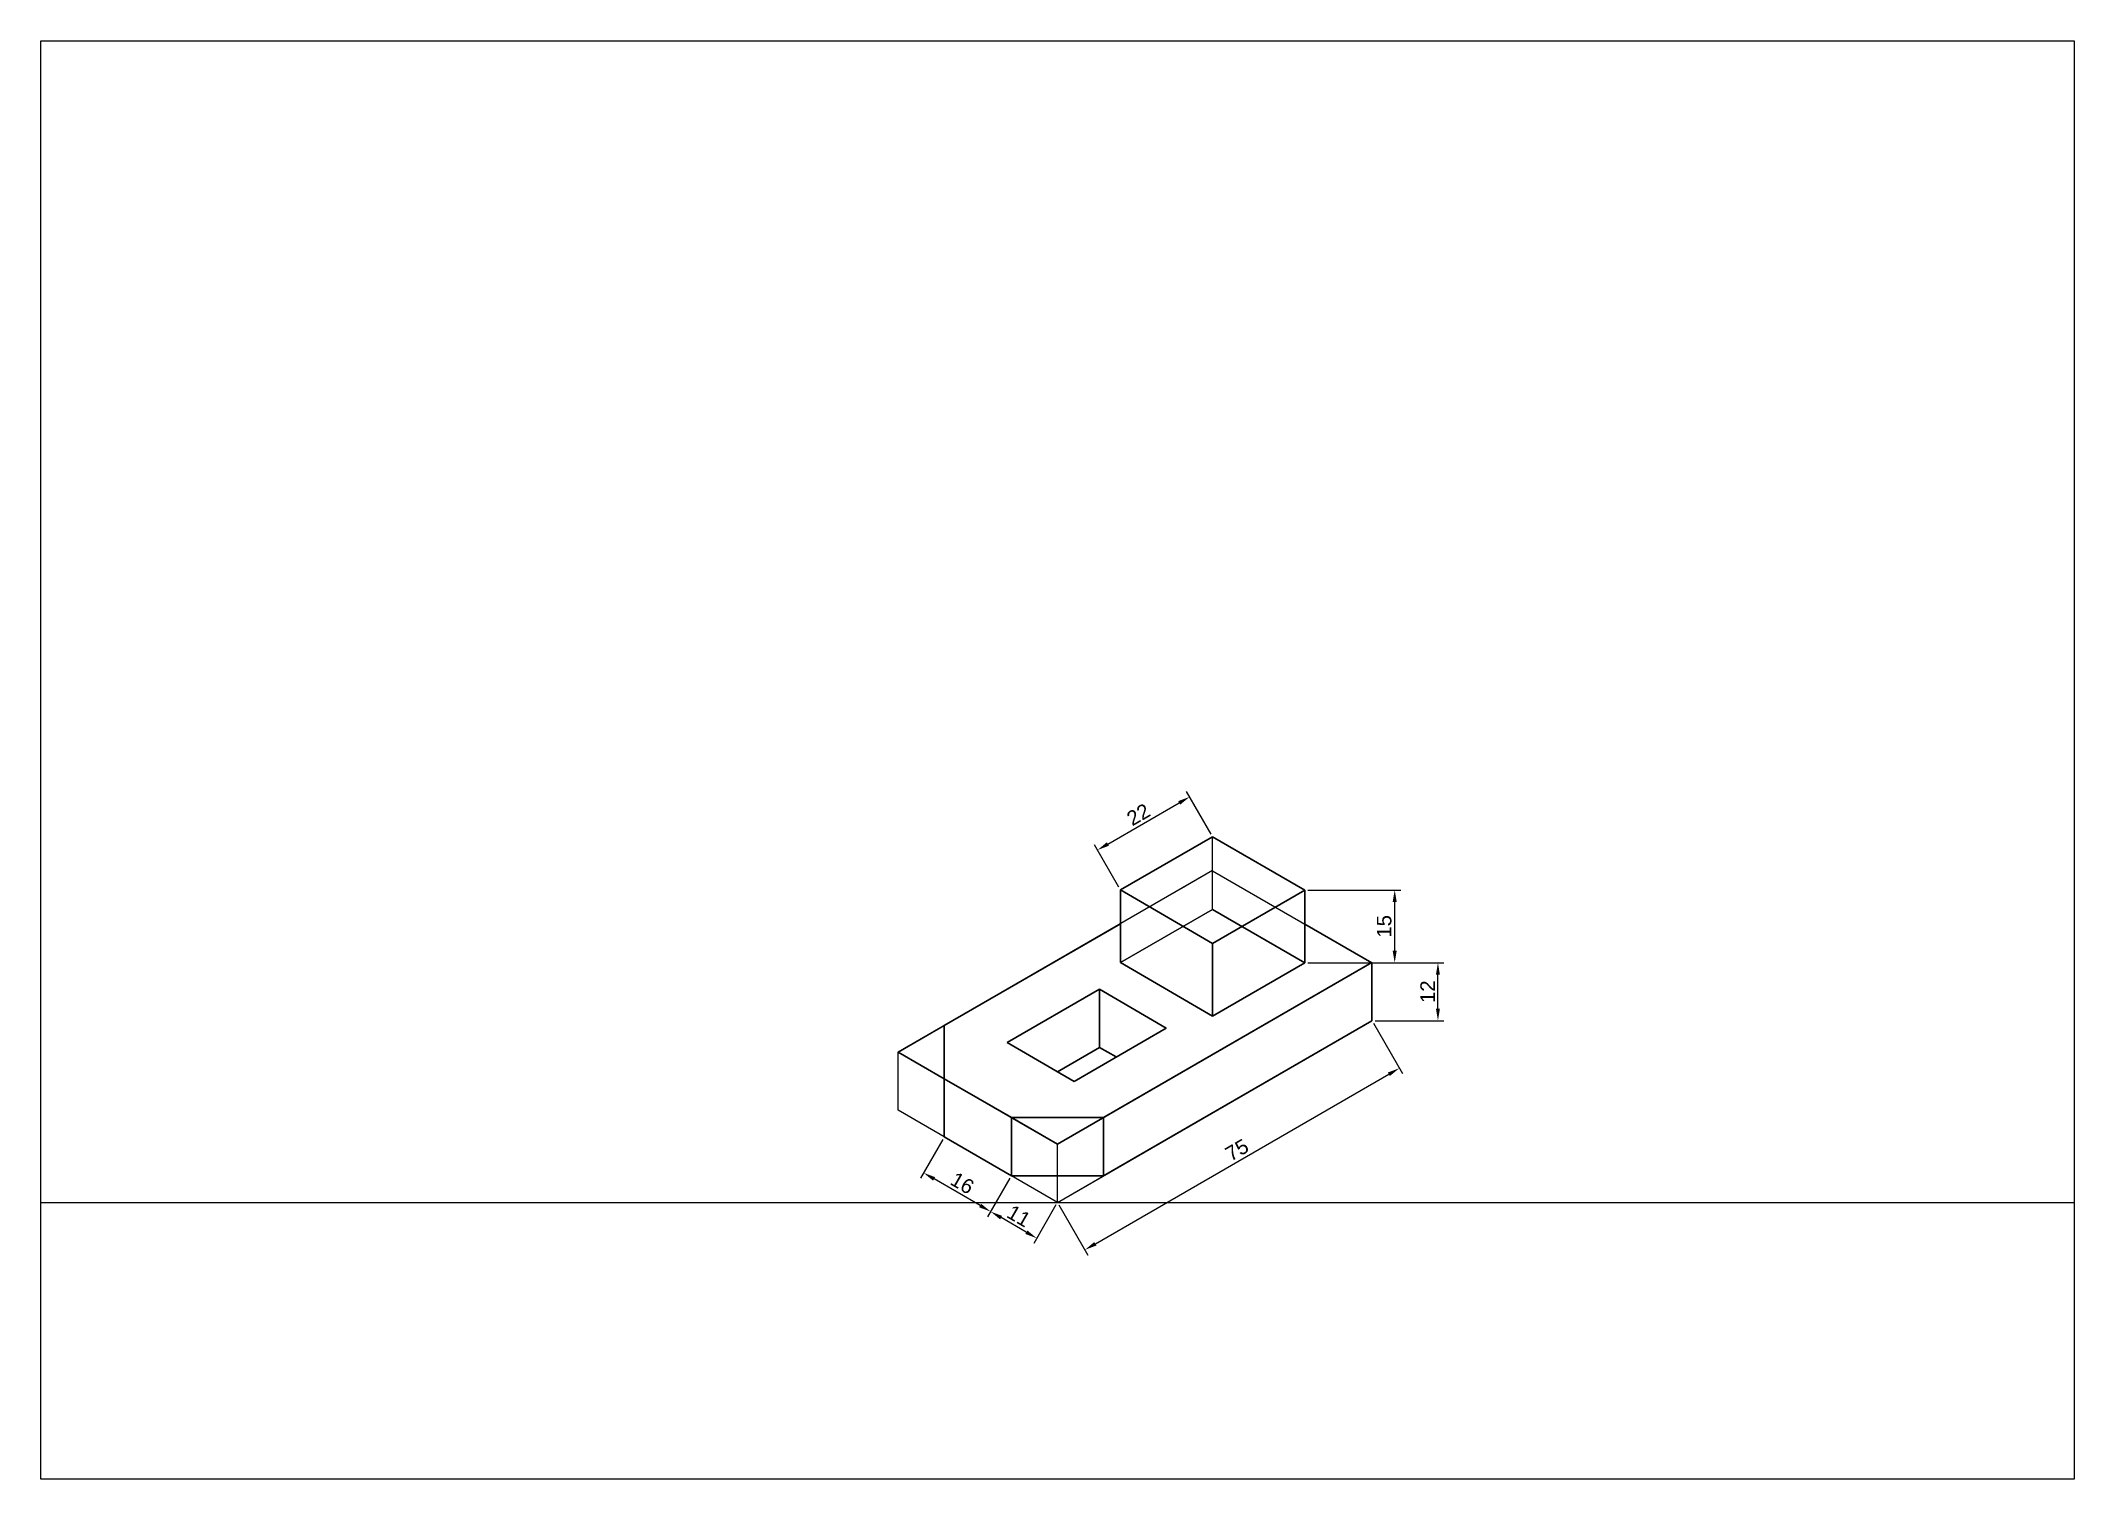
# Model space of a CAD drawing. Header units: millimetres. Extents: x 2749 to 3169, y 1496 to 1793.
import ezdxf

# ---------------------------------------------------------------- set-up
doc = ezdxf.new("R2010")
doc.units = ezdxf.units.MM
doc.styles.get("Standard").update_dxf_attribs({"font": 'arial.ttf'})
doc.dimstyles.new('ISO-25', dxfattribs={"dimtxt": 3, "dimasz": 2.5, "dimexe": 1.25, "dimexo": 0.625, "dimtad": 1, "dimdec": 0, "dimdsep": 46, "dimtxsty": 'Standard', "dimcen": 2.5, "dimadec": 0, "dimazin": 0, "dimtfac": 1, "dimtdec": 0, "dimtmove": 0, "dimatfit": 3, "dimfxl": 1, "dimarcsym": 0})

# ---------------------------------------------------------------- blocks, each defined once
blk = doc.blocks.new('*D5')
at = {"color": 0, "lineweight": -2, "transparency": 16777216}
for p, q in [((2990.42, 1629.5), (2985.36, 1638.27)), ((2969.11, 1627.45), (2983.82, 1635.93)), ((2971.37, 1618.52), (2966.32, 1627.28))]:
    blk.add_line(p, q, dxfattribs=at)
at = {"color": 0, "transparency": 16777216}
for points in [[(2983.61, 1636.3), (2984.03, 1635.57), (2985.98, 1637.18)], [(2968.9, 1627.81), (2969.31, 1627.09), (2966.94, 1626.2)]]:
    blk.add_solid(points, dxfattribs=at)
at = {"layer": 'Defpoints', "color": 0, "transparency": 16777216}
for p in [(2985.98, 1637.18), (2990.73, 1628.96), (2971.68, 1617.97)]:
    blk.add_point(p, dxfattribs=at)
at = {"color": 0, "transparency": 16777216, "insert": (2975.4, 1633.54), "char_height": 3, "attachment_point": 5, "rotation": 29.9738}
blk.add_mtext('22', dxfattribs=at)
blk = doc.blocks.new('*D6')
at = {"color": 0, "lineweight": -2, "transparency": 16777216}
for p, q in [((3010.37, 1617.95), (3029.58, 1617.95)), ((3028.33, 1605.45), (3028.33, 1615.45)), ((3010.37, 1602.95), (3029.58, 1602.95))]:
    blk.add_line(p, q, dxfattribs=at)
at = {"color": 0, "transparency": 16777216}
for points in [[(3027.91, 1615.45), (3028.75, 1615.45), (3028.33, 1617.95)], [(3027.91, 1605.45), (3028.75, 1605.45), (3028.33, 1602.95)]]:
    blk.add_solid(points, dxfattribs=at)
at = {"layer": 'Defpoints', "color": 0, "transparency": 16777216}
for p in [(3009.74, 1617.95), (3028.33, 1617.95), (3009.74, 1602.95)]:
    blk.add_point(p, dxfattribs=at)
at = {"color": 0, "transparency": 16777216, "insert": (3026.17, 1610.45), "char_height": 3, "attachment_point": 5, "rotation": 90}
blk.add_mtext('15', dxfattribs=at)
blk = doc.blocks.new('*D7')
at = {"color": 0, "lineweight": -2, "transparency": 16777216}
for p, q in [((3024.27, 1602.95), (3038.51, 1602.95)), ((3037.26, 1593.47), (3037.26, 1600.45)), ((3024.27, 1590.97), (3038.51, 1590.97))]:
    blk.add_line(p, q, dxfattribs=at)
at = {"color": 0, "transparency": 16777216}
for points in [[(3036.84, 1600.45), (3037.67, 1600.45), (3037.26, 1602.95)], [(3036.84, 1593.47), (3037.67, 1593.47), (3037.26, 1590.97)]]:
    blk.add_solid(points, dxfattribs=at)
at = {"layer": 'Defpoints', "color": 0, "transparency": 16777216}
for p in [(3023.64, 1602.95), (3037.26, 1602.95), (3023.64, 1590.97)]:
    blk.add_point(p, dxfattribs=at)
at = {"color": 0, "transparency": 16777216, "insert": (3035.13, 1596.96), "char_height": 3, "attachment_point": 5, "rotation": 90}
blk.add_mtext('12', dxfattribs=at)
blk = doc.blocks.new('*D8')
at = {"color": 0, "lineweight": -2, "transparency": 16777216}
for p, q in [((3023.95, 1590.43), (3029.92, 1580.09)), ((2966.51, 1544.92), (3027.13, 1579.92)), ((2959, 1552.93), (2964.97, 1542.59))]:
    blk.add_line(p, q, dxfattribs=at)
at = {"color": 0, "transparency": 16777216}
for points in [[(3026.92, 1580.28), (3027.34, 1579.56), (3029.3, 1581.17)], [(2966.3, 1545.28), (2966.72, 1544.56), (2964.35, 1543.67)]]:
    blk.add_solid(points, dxfattribs=at)
at = {"layer": 'Defpoints', "color": 0, "transparency": 16777216}
for p in [(3023.64, 1590.97), (3029.3, 1581.17), (2958.69, 1553.47)]:
    blk.add_point(p, dxfattribs=at)
at = {"color": 0, "transparency": 16777216, "insert": (2995.75, 1564.28), "char_height": 3, "attachment_point": 5, "rotation": 30}
blk.add_mtext('75', dxfattribs=at)
blk = doc.blocks.new('*D9')
at = {"color": 0, "lineweight": -2, "transparency": 16777216}
for p, q in [((2948.85, 1558.43), (2944.26, 1550.48)), ((2952.25, 1547.31), (2947.05, 1550.31)), ((2958.38, 1552.93), (2953.79, 1544.98))]:
    blk.add_line(p, q, dxfattribs=at)
at = {"color": 0, "transparency": 16777216}
for points in [[(2947.26, 1550.67), (2946.84, 1549.95), (2944.89, 1551.56)], [(2952.46, 1547.67), (2952.04, 1546.95), (2954.41, 1546.06)]]:
    blk.add_solid(points, dxfattribs=at)
at = {"layer": 'Defpoints', "color": 0, "transparency": 16777216}
for p in [(2949.16, 1558.97), (2944.89, 1551.56), (2958.69, 1553.47)]:
    blk.add_point(p, dxfattribs=at)
at = {"color": 0, "transparency": 16777216, "insert": (2950.72, 1550.66), "char_height": 3, "attachment_point": 5, "rotation": 330}
blk.add_mtext('11', dxfattribs=at)
blk = doc.blocks.new('*D10')
at = {"color": 0, "lineweight": -2, "transparency": 16777216}
for p, q in [((2935, 1566.43), (2930.41, 1558.48)), ((2942.72, 1552.81), (2933.2, 1558.31)), ((2948.85, 1558.43), (2944.26, 1550.48))]:
    blk.add_line(p, q, dxfattribs=at)
at = {"color": 0, "transparency": 16777216}
for points in [[(2933.4, 1558.67), (2932.99, 1557.95), (2931.03, 1559.56)], [(2942.93, 1553.17), (2942.51, 1552.45), (2944.89, 1551.56)]]:
    blk.add_solid(points, dxfattribs=at)
at = {"layer": 'Defpoints', "color": 0, "transparency": 16777216}
for p in [(2935.31, 1566.97), (2931.03, 1559.56), (2949.16, 1558.97)]:
    blk.add_point(p, dxfattribs=at)
at = {"color": 0, "transparency": 16777216, "insert": (2939.04, 1557.43), "char_height": 3, "attachment_point": 5, "rotation": 330}
blk.add_mtext('16', dxfattribs=at)

msp = doc.modelspace()

# ---------------------------------------------------------------- linework, layer by layer
at = {"lineweight": 30}
for p, q in [((2990.73, 1628.96), (2971.68, 1617.97)), ((3009.74, 1617.95), (2990.73, 1628.96)), ((2971.7, 1602.97), (2971.68, 1617.97)), ((2971.68, 1617.97), (2990.68, 1606.94)), ((2990.68, 1606.94), (3009.74, 1617.95)), ((3009.74, 1602.95), (3009.74, 1617.95)), ((2935.31, 1589.97), (2971.69, 1610.97)), ((3023.59, 1602.94), (3009.74, 1610.93)), ((2990.68, 1591.94), (2990.68, 1606.94)), ((3023.64, 1602.97), (2958.69, 1565.47)), ((3023.64, 1602.97), (2968.22, 1570.97)), ((2990.68, 1591.94), (2971.7, 1602.97)), ((2990.68, 1591.94), (3009.74, 1602.95)), ((3023.64, 1590.97), (3023.64, 1602.97)), ((2967.37, 1597.46), (2948.32, 1586.47)), ((2967.37, 1597.46), (2981.15, 1589.45)), ((2967.37, 1597.46), (2967.37, 1585.46)), ((2935.31, 1589.97), (2935.31, 1578.97)), ((2981.15, 1589.45), (2962.1, 1578.45)), ((2968.22, 1558.97), (3023.64, 1590.97)), ((2962.1, 1578.45), (2948.32, 1586.47)), ((2967.37, 1585.46), (2958.69, 1580.43)), ((2967.37, 1585.46), (2970.83, 1583.49)), ((2949.16, 1570.97), (2935.31, 1578.97)), ((2935.31, 1578.97), (2935.31, 1566.97)), ((2949.16, 1570.97), (2949.16, 1558.97)), ((2949.16, 1570.97), (2968.22, 1570.97)), ((2968.22, 1558.97), (2968.22, 1570.97)), ((2935.31, 1566.97), (2949.16, 1558.97)), ((2949.16, 1558.97), (2968.22, 1558.97))]:
    msp.add_line(p, q, dxfattribs=at)
for p, q in [((2990.73, 1613.96), (2990.73, 1628.96)), ((2990.73, 1621.97), (2925.78, 1584.47)), ((2990.73, 1621.97), (2983.81, 1617.97)), ((2990.68, 1621.94), (3023.59, 1602.94)), ((2990.73, 1613.96), (2971.67, 1602.96)), ((2971.7, 1602.97), (2990.73, 1613.96)), ((2990.73, 1613.96), (2971.7, 1602.97)), ((3009.74, 1602.95), (2990.73, 1613.96)), ((2990.73, 1613.96), (3009.74, 1602.95)), ((2990.73, 1613.96), (2990.73, 1613.96)), ((2935.31, 1589.97), (2971.69, 1610.97)), ((2964.79, 1606.99), (2925.78, 1584.47)), ((2964.79, 1606.99), (2957.86, 1602.99)), ((3023.59, 1602.94), (2991.17, 1584.22)), ((3023.59, 1602.94), (3016.66, 1598.94)), ((3023.64, 1602.97), (3016.71, 1598.97)), ((2948.32, 1586.47), (2967.37, 1597.46)), ((2967.37, 1597.46), (2981.15, 1589.45)), ((2925.78, 1584.47), (2935.31, 1589.97)), ((2958.69, 1553.47), (3023.64, 1590.97)), ((2958.69, 1553.47), (3023.64, 1590.97)), ((2997.59, 1587.93), (2958.69, 1565.47)), ((2981.15, 1589.45), (2962.1, 1578.45)), ((2997.59, 1587.93), (2990.66, 1583.93)), ((3023.64, 1590.97), (3023.64, 1590.97)), ((2925.78, 1572.47), (2925.78, 1584.47)), ((2925.78, 1584.47), (2958.69, 1565.47)), ((2935.31, 1578.97), (2925.78, 1584.47)), ((2925.78, 1584.47), (2935.31, 1578.97)), ((2958.69, 1553.47), (2925.78, 1572.47)), ((2958.69, 1553.47), (2925.78, 1572.47)), ((2958.69, 1565.47), (2949.16, 1570.97)), ((2958.69, 1553.47), (2958.69, 1565.47)), ((2958.69, 1553.47), (2968.22, 1558.97)), ((2748.69, 1553.47), (3168.69, 1553.47))]:
    msp.add_line(p, q)
msp.add_lwpolyline([(2748.69, 1793.29), (3168.69, 1793.29), (3168.69, 1496.29), (2748.69, 1496.29)], close=True)

# ---------------------------------------------------------------- dimensions: what is measured, and where the dimension line sits
for p1, p2, distance, picture, middle in [((2971.68, 1617.97), (2990.73, 1628.96), 9.5, '*D5', (2975.4, 1633.54)), ((2958.69, 1553.47), (3023.64, 1590.97), -11.31, '*D8', (2995.75, 1564.28)), ((2949.16, 1558.97), (2935.31, 1566.97), 8.55, '*D10', (2939.04, 1557.43)), ((2958.69, 1553.47), (2949.16, 1558.97), 8.55, '*D9', (2950.72, 1550.66))]:
    dim = msp.add_aligned_dim(p1=p1, p2=p2, distance=distance, dimstyle='ISO-25')
    dim.commit()
    dim.dimension.update_dxf_attribs({"geometry": picture, "text_midpoint": middle})
for base, p1, p2, picture, middle in [((3028.33, 1617.95), (3009.74, 1602.95), (3009.74, 1617.95), '*D6', (3026.17, 1610.45)), ((3037.26, 1602.95), (3023.64, 1590.97), (3023.64, 1602.95), '*D7', (3035.13, 1596.96))]:
    dim = msp.add_linear_dim(base=base, p1=p1, p2=p2, angle=90, dimstyle='ISO-25')
    dim.commit()
    dim.dimension.update_dxf_attribs({"geometry": picture, "text_midpoint": middle})

doc.saveas('drawing.dxf')
